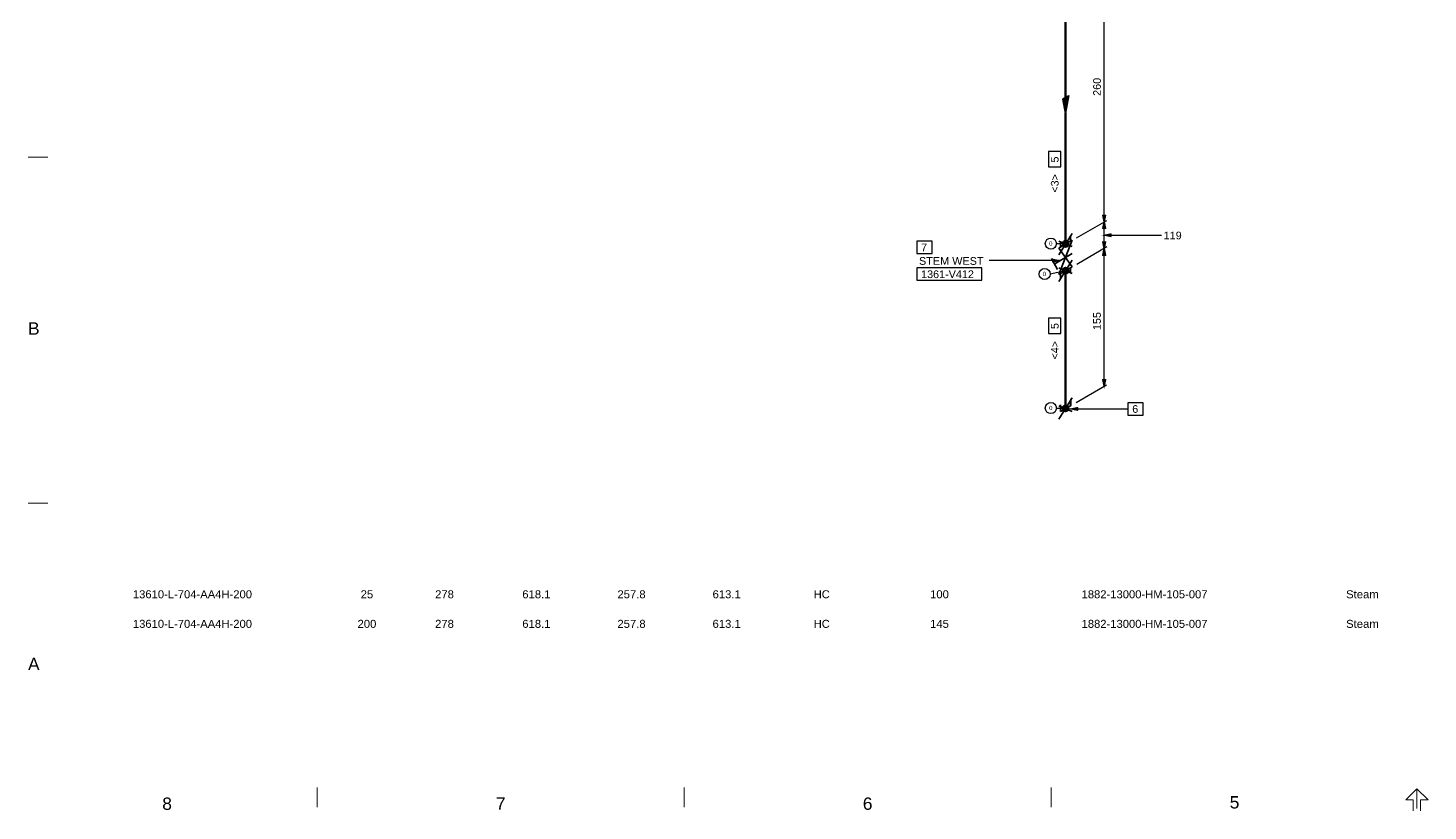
# Model space of a CAD drawing. Header units: inches. Extents: x 18 to 823, y 11 to 584.
# Drawn here: x 18.8 to 419.9, y 10.9 to 235.2 of the extents above; entities that cross this region are included whole.
import ezdxf
from ezdxf.enums import TextEntityAlignment as Align
from ezdxf.xclip import XClip

# ---------------------------------------------------------------- set-up
doc = ezdxf.new("R2010")
doc.units = ezdxf.units.IN
doc.header["$MEASUREMENT"] = 0
doc.header["$XCLIPFRAME"] = 0
for name, color, linetype in [('1882-13610-HP-186-001-704(01OF01)_MODEL-EMBED 1_DWG$0$Default', 7, 'Continuous'), ('BG 0 -1', 7, 'Continuous'), ('DIMLINES', 7, 'Continuous'), ('DIMTEXT', 7, 'Continuous'), ('FITTINGS', 7, 'Continuous'), ('ISOTEXT', 7, 'Continuous'), ('PIPE', 7, 'Continuous'), ('WELDS', 7, 'Continuous')]:
    doc.layers.add(name, color=color, linetype=linetype)
doc.styles.add('1882-13610-HP-186-001-704(01OF01)_MODEL-EMBED 1_DWG$0$Arial', font='arial.ttf')
doc.styles.add('Arial', font='arial.ttf')

# ---------------------------------------------------------------- blocks, each defined once
blk = doc.blocks.new('1882-13610-HP-186-001-704(01OF01)_MODEL-EMBED 1_DWG')
at = {"layer": '1882-13610-HP-186-001-704(01OF01)_MODEL-EMBED 1_DWG$0$Default', "color": 4, "style": '1882-13610-HP-186-001-704(01OF01)_MODEL-EMBED 1_DWG$0$Arial'}
for s, width, p in [('13610-L-704-AA4H-200', 1.00348, (0.905822, -0.115628)), ('25', 1.008516, (3.475116, -0.115628)), ('278', 1.008516, (4.31479, -0.115628)), ('618.1 ', 1.008516, (5.29826, -0.115628)), ('257.8 ', 1.008516, (6.371177, -0.115628)), ('613.1 ', 1.008516, (7.444094, -0.115628)), ('HC', 0.992063, (8.5857, -0.115628)), ('100', 1.008516, (9.898125, -0.115628)), ('1882-13000-HM-105-007', 1.00296, (11.607138, -0.115628)), ('Steam', 1.013128, (14.590457, -0.115628)), ('13610-L-704-AA4H-200', 1.00348, (0.905822, -0.448962)), ('200', 1.008516, (3.43979, -0.448962)), ('618.1 ', 1.008516, (5.29826, -0.448962)), ('257.8 ', 1.008516, (6.371177, -0.448962)), ('613.1 ', 1.008516, (7.444094, -0.448962)), ('HC', 0.992063, (8.5857, -0.448962)), ('145', 1.008516, (9.898125, -0.448962)), ('1882-13000-HM-105-007', 1.00296, (11.607138, -0.448962)), ('Steam', 1.013128, (14.590457, -0.448962))]:
    blk.add_text(s, height=0.090278, dxfattribs=dict(at, width=width)).set_placement(p, align=Align.TOP_LEFT)
at = {"layer": '1882-13610-HP-186-001-704(01OF01)_MODEL-EMBED 1_DWG$0$Default', "color": 7, "style": '1882-13610-HP-186-001-704(01OF01)_MODEL-EMBED 1_DWG$0$Arial', "width": 1.008516}
blk.add_text('278', height=0.090278, dxfattribs=at).set_placement((4.31479, -0.448962), align=Align.TOP_LEFT)

msp = doc.modelspace()

# ---------------------------------------------------------------- hatches: boundary and pattern name
at = {"layer": 'DIMLINES', "linetype": 'Continuous'}
for points in [[(326.76, 181.64), (327.16, 179.72), (327.56, 181.64)], [(327.56, 177.8), (327.16, 179.72), (326.76, 177.8)], [(326.76, 173.96), (327.16, 172.04), (327.56, 173.96)], [(329.08, 176.28), (327.16, 175.88), (329.08, 175.48)], [(327.56, 170.12), (327.16, 172.04), (326.76, 170.12)], [(326.76, 134.52), (327.16, 132.6), (327.56, 134.52)]]:
    msp.add_hatch(color=2, dxfattribs=at).paths.add_polyline_path(points)
at = {"layer": 'ISOTEXT', "linetype": 'Continuous'}
for points in [[(312.44, 168.2), (314.36, 168.6), (312.44, 169)], [(319.48, 126.52), (317.56, 126.12), (319.48, 125.72)]]:
    msp.add_hatch(color=2, dxfattribs=at).paths.add_polyline_path(points)
at = {"layer": 'WELDS', "linetype": 'Continuous'}
h = msp.add_hatch(color=7, dxfattribs=at)
edge = h.paths.add_edge_path()
edge.add_arc((316.12, 173.4), 0.92, 0, 360)
h = msp.add_hatch(color=7, dxfattribs=at)
edge = h.paths.add_edge_path()
edge.add_arc((316.12, 165.72), 0.92, 0, 360)
h = msp.add_hatch(color=7, dxfattribs=at)
edge = h.paths.add_edge_path()
edge.add_arc((316.12, 126.28), 0.92, 0, 360)

# ---------------------------------------------------------------- linework, layer by layer
at = {"layer": 'BG 0 -1', "color": 7, "linetype": 'Continuous', "lineweight": 9}
for p, q in [((24.49, 198.28), (18.83, 198.28)), ((24.49, 99.14), (18.83, 99.14)), ((101.7, 17.68), (101.7, 12.02)), ((206.83, 17.68), (206.83, 12.02)), ((311.95, 17.68), (311.95, 12.02)), ((416.76, 17.3), (413.57, 14.12)), ((419.94, 14.12), (416.76, 17.3)), ((416.76, 17.29), (416.76, 11.64)), ((413.57, 14.12), (415.69, 14.12)), ((415.69, 14.12), (415.69, 10.94)), ((417.82, 14.12), (419.94, 14.12)), ((417.82, 14.12), (417.82, 10.94))]:
    msp.add_line(p, q, dxfattribs=at)
at = {"layer": 'DIMLINES', "color": 2, "linetype": 'Continuous', "lineweight": 30}
for p, q in [((327.16, 179.72), (327.16, 259.16)), ((327.16, 179.72), (326.76, 181.64)), ((326.76, 181.64), (327.56, 181.64)), ((327.56, 181.64), (327.16, 179.72)), ((327.8, 180.04), (319.16, 175)), ((326.76, 177.8), (327.16, 179.72)), ((327.56, 177.8), (326.76, 177.8)), ((327.16, 179.72), (327.56, 177.8)), ((327.16, 172.04), (327.16, 179.72)), ((327.96, 172.52), (319.32, 167.48)), ((327.16, 172.04), (326.76, 173.96)), ((326.76, 173.96), (327.56, 173.96)), ((327.16, 175.88), (329.08, 176.28)), ((329.08, 175.48), (327.16, 175.88)), ((327.16, 175.88), (343.56, 175.88)), ((327.56, 173.96), (327.16, 172.04)), ((329.08, 176.28), (329.08, 175.48)), ((326.76, 170.12), (327.16, 172.04)), ((327.56, 170.12), (326.76, 170.12)), ((327.16, 172.04), (327.56, 170.12)), ((327.16, 132.6), (327.16, 172.04)), ((327.8, 132.92), (319.16, 127.88)), ((327.16, 132.6), (326.76, 134.52)), ((326.76, 134.52), (327.56, 134.52)), ((327.56, 134.52), (327.16, 132.6))]:
    msp.add_line(p, q, dxfattribs=at)
at = {"layer": 'DIMLINES', "color": 2, "linetype": 'Continuous', "lineweight": 30, "const_width": 0.3}
for points in [[(326.76, 181.64), (327.16, 179.72), (327.56, 181.64)], [(327.56, 177.8), (327.16, 179.72), (326.76, 177.8)], [(329.08, 176.28), (327.16, 175.88), (329.08, 175.48)], [(326.76, 173.96), (327.16, 172.04), (327.56, 173.96)], [(327.56, 170.12), (327.16, 172.04), (326.76, 170.12)], [(326.76, 134.52), (327.16, 132.6), (327.56, 134.52)]]:
    msp.add_lwpolyline(points, close=True, dxfattribs=at)
at = {"layer": 'FITTINGS', "color": 7, "linetype": 'Continuous', "lineweight": 30}
for p, q in [((315.3, 214.9), (316.9, 215.8)), ((316.1, 210.7), (315.3, 214.9)), ((315.4, 215), (316.8, 215.8)), ((315.4, 215), (316.6, 215.7)), ((316.1, 211.2), (315.4, 215)), ((316.1, 211.7), (315.4, 215)), ((315.6, 215), (316.6, 215.6)), ((316.1, 212.2), (315.6, 215)), ((315.7, 215.1), (316.4, 215.5)), ((316.1, 212.6), (315.7, 215.1)), ((315.8, 215.2), (316.3, 215.5)), ((316.1, 213), (315.8, 215.2)), ((315.9, 215.3), (316.2, 215.4)), ((316.1, 213.4), (315.9, 215.3)), ((316.1, 213.8), (316, 215.4)), ((316, 215.4), (316.1, 215.4)), ((316.1, 215.4), (317, 215.9)), ((317, 215.9), (316.1, 210.7)), ((316.9, 215.8), (316.1, 211.2)), ((316.8, 215.8), (316.1, 211.7)), ((316.6, 215.7), (316.1, 212.2)), ((316.6, 215.6), (316.1, 212.6)), ((316.4, 215.5), (316.1, 213)), ((316.3, 215.5), (316.1, 213.4)), ((316.2, 215.4), (316.1, 213.8)), ((316.1, 215.4), (316.1, 210.7))]:
    msp.add_line(p, q, dxfattribs=at)
at = {"layer": 'FITTINGS', "color": 7, "linetype": 'Continuous', "lineweight": 35}
for p, q in [((318, 174.5), (314.2, 164.6)), ((314.2, 172.2), (316.1, 173.4)), ((317.5, 174.2), (314.6, 172.6)), ((314.6, 172.6), (314.6, 174)), ((316.1, 173.4), (318, 174.5)), ((317.5, 175.6), (317.5, 174.2)), ((313.8, 166.1), (312.1, 169.2)), ((318, 170.6), (313, 167.7)), ((318, 166.8), (314.2, 172.2)), ((314.2, 164.6), (318, 166.8)), ((314.6, 164.9), (317.5, 166.5)), ((314.6, 163.4), (314.6, 164.9)), ((317.5, 166.5), (317.5, 165)), ((317.5, 128.5), (317.5, 127)), ((317.6, 129), (317.6, 127.1)), ((314.6, 125.4), (314.6, 127.3)), ((317.6, 127.1), (314.6, 125.4)), ((317.5, 127), (314.6, 125.4)), ((314.6, 125.4), (314.6, 126.9))]:
    msp.add_line(p, q, dxfattribs=at)
at = {"layer": 'ISOTEXT', "color": 2, "linetype": 'Continuous', "lineweight": 30}
for p, q in [((314.76, 199.88), (311.24, 199.88)), ((311.24, 199.88), (311.24, 195.48)), ((314.76, 195.48), (314.76, 199.88)), ((311.24, 195.48), (314.76, 195.48)), ((277.88, 174.2), (273.48, 174.2)), ((273.48, 174.2), (273.48, 170.68)), ((277.88, 170.68), (277.88, 174.2)), ((316.12, 173.4), (313.4, 173.4)), ((273.48, 170.68), (277.88, 170.68)), ((314.36, 168.6), (294.2, 168.6)), ((312.44, 168.2), (312.44, 169)), ((312.44, 169), (314.36, 168.6)), ((314.36, 168.6), (312.44, 168.2)), ((292.12, 166.52), (273.48, 166.52)), ((273.48, 166.52), (273.48, 163)), ((292.12, 163), (292.12, 166.52)), ((316.12, 165.72), (311.64, 164.68)), ((273.48, 163), (292.12, 163)), ((314.76, 152.12), (311.24, 152.12)), ((311.24, 152.12), (311.24, 147.72)), ((314.76, 147.72), (314.76, 152.12)), ((311.24, 147.72), (314.76, 147.72)), ((316.12, 126.28), (313.4, 126.28)), ((317.56, 126.12), (319.48, 126.52)), ((317.56, 126.12), (333.96, 126.12)), ((319.48, 125.72), (317.56, 126.12)), ((319.48, 126.52), (319.48, 125.72)), ((338.36, 127.88), (333.96, 127.88)), ((333.96, 127.88), (333.96, 124.36)), ((333.96, 124.36), (338.36, 124.36)), ((338.36, 124.36), (338.36, 127.88))]:
    msp.add_line(p, q, dxfattribs=at)
at = {"layer": 'ISOTEXT', "color": 2, "linetype": 'Continuous', "lineweight": 30, "const_width": 0.3}
for points in [[(312.44, 168.2), (314.36, 168.6), (312.44, 169)], [(319.48, 126.52), (317.56, 126.12), (319.48, 125.72)]]:
    msp.add_lwpolyline(points, close=True, dxfattribs=at)
at = {"layer": 'ISOTEXT', "color": 2, "linetype": 'Continuous', "lineweight": 30}
for centre in [(311.88, 173.48), (310.12, 164.76), (311.88, 126.36)]:
    msp.add_circle(centre, 1.6, dxfattribs=at)
at = {"layer": 'PIPE', "color": 7, "linetype": 'Continuous', "lineweight": 50}
for p, q in [((316.1, 252.8), (316.1, 215.4)), ((316.1, 210.8), (316.1, 173.4)), ((316.1, 165.7), (316.1, 126.3))]:
    msp.add_line(p, q, dxfattribs=at)
at = {"layer": 'WELDS', "color": 7, "linetype": 'Continuous', "lineweight": 35}
for p, q in [((318, 176.4), (314.2, 170.3)), ((314.2, 174.2), (318, 172.6)), ((318, 168.7), (314.2, 162.6)), ((314.2, 166.5), (318, 164.9)), ((318, 129.3), (314.2, 123.2)), ((314.2, 127), (318, 125.4))]:
    msp.add_line(p, q, dxfattribs=at)
for centre in [(316.12, 173.4), (316.12, 173.4), (316.12, 165.72), (316.12, 165.72), (316.12, 126.28), (316.12, 126.28)]:
    msp.add_circle(centre, 0.92, dxfattribs=at)

# ---------------------------------------------------------------- block references
at = {"layer": 'WELDS', "linetype": 'ByBlock'}
ref = msp.add_blockref('1882-13610-HP-186-001-704(01OF01)_MODEL-EMBED 1_DWG', (25.87, 77.1), dxfattribs=dict(at, xscale=25.4, yscale=25.4, zscale=25.4))
XClip(ref).set_block_clipping_path([(-0.029528, -2.50648), (15.699643, 0.003937)])

# ---------------------------------------------------------------- texts
at = {"layer": 'BG 0 -1', "color": 7, "style": 'Arial'}
for s, height, width, p in [('B ', 3.537, 1.005373, (18.84, 147.39)), ('A', 3.54, 1.004063, (18.84, 51.29))]:
    msp.add_text(s, height=height, dxfattribs=dict(at, width=width)).set_placement(p)
at = {"layer": 'BG 0 -1', "color": 7, "style": 'Arial', "width": 1.008516}
for s, p in [('8', (58.68, 13.03)), ('7', (154.26, 13.05)), ('6', (259.39, 13.05)), ('5', (364.51, 13.39))]:
    msp.add_text(s, height=3.54, dxfattribs=at).set_placement(p, align=Align.MIDDLE)
at = {"layer": 'DIMTEXT', "color": 2, "style": 'Arial', "width": 1.008516}
for s, p in [('260', (326.2, 215.8)), ('155', (326.2, 148.7))]:
    msp.add_text(s, height=2.2, rotation=90, dxfattribs=at).set_placement(p)
msp.add_text('119', height=2.2, dxfattribs=at).set_placement((344.2, 174.7))
at = {"layer": 'ISOTEXT', "color": 2, "style": 'Arial'}
for s, width, p in [('5', 1.008516, (314.1, 196.7)), ('<3>', 0.993892, (314.1, 188.1)), ('5', 1.008516, (314.1, 149)), ('<4>', 0.993892, (314.1, 140.3))]:
    msp.add_text(s, height=2.2, rotation=90, dxfattribs=dict(at, width=width)).set_placement(p)
for s, height, width, p in [('7', 2.2, 1.008516, (274.7, 171.3)), ('0', 1.2, 1.008516, (311.4, 172.9)), ('STEM WEST', 2.2, 1.013742, (274.1, 167.4)), ('1361-V412', 2.2, 1.006087, (274.7, 163.6)), ('0', 1.2, 1.008516, (309.6, 164.2)), ('0', 1.2, 1.008516, (311.4, 125.8)), ('6', 2.2, 1.008516, (335.2, 125))]:
    msp.add_text(s, height=height, dxfattribs=dict(at, width=width)).set_placement(p)

doc.saveas('drawing.dxf')
